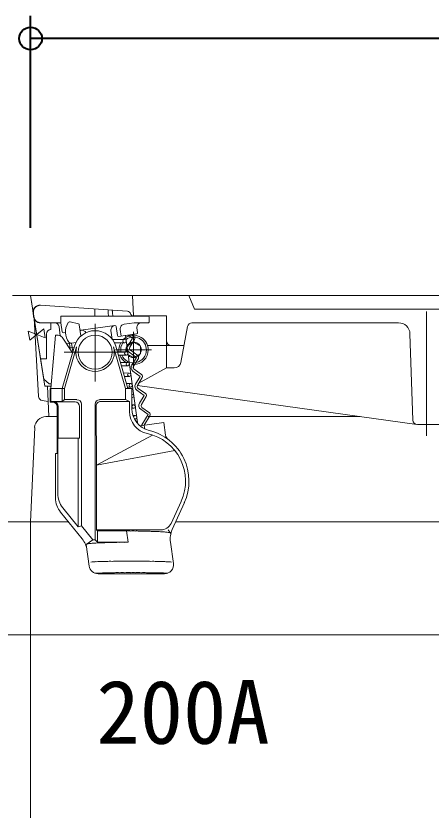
# Model space of a CAD drawing. Units: millimetres at full size, sheet at 1:20; details may follow other scales. Extents: x -5817 to 7940, y -3160 to 3160.
# Drawn here: x -2311.8 to -2128.2, y 2272.1 to 2623.3 of the extents above; entities that cross this region are included whole.
import ezdxf
from ezdxf.enums import TextEntityAlignment as Align

# ---------------------------------------------------------------- set-up
doc = ezdxf.new("R2010")
doc.units = ezdxf.units.MM
doc.header["$LTSCALE"] = 20
doc.header["$PDMODE"] = 32
doc.header["$PDSIZE"] = 10
for name, color, linetype, lineweight in [('0-7_TEMP01', 3, 'Continuous', 18), ('0-9_躯体', 7, 'Continuous', 9), ('0-E_寸法', 1, 'Continuous', 40)]:
    doc.layers.add(name, color=color, linetype=linetype, lineweight=lineweight)
doc.layers.add('0-F_注釈', color=1, linetype='Continuous')
doc.styles.add('ＭＳ ゴシック', font='')
doc.styles.get('ＭＳ ゴシック').set_extended_font_data('MS Gothic')

msp = doc.modelspace()

# ---------------------------------------------------------------- linework, layer by layer
at = {"layer": '0-7_TEMP01'}
for p, q in [((-2130.25, 2492.65), (-2130.25, 2437.65)), ((-2276.75, 2487.14), (-2276.75, 2461.64)), ((-2259.75, 2483.64), (-2259.75, 2467.65)), ((-2290.46, 2474.64), (-2263.3, 2474.64)), ((-2267.75, 2475.64), (-2251.75, 2475.64))]:
    msp.add_line(p, q, dxfattribs=at)
at = {"layer": '0-9_躯体'}
for p, q in [((-2313.25, 2499.64), (-1797.25, 2499.64)), ((-1805.25, 2499.64), (-2305.25, 2499.64)), ((-2298.91, 2459.65), (-2305.25, 2499.64)), ((-2299.39, 2462.65), (-2305.25, 2499.64)), ((-2260.25, 2499.64), (-2259.75, 2490.65)), ((-2235.25, 2499.64), (-2232.75, 2493.65)), ((-2262.43, 2492.72), (-2301, 2495.39)), ((-1892.75, 2493.65), (-2232.75, 2493.65)), ((-2303.93, 2490.22), (-2304.18, 2491.99)), ((-2303.78, 2490.22), (-2304.02, 2491.97)), ((-2253.18, 2490.64), (-2291.88, 2490.64)), ((-2291.88, 2490.64), (-2291.88, 2487.64)), ((-2276.89, 2492.22), (-2276.86, 2492.61)), ((-2276.89, 2492.22), (-2276.89, 2490.64)), ((-2276.86, 2492.61), (-2276.85, 2492.88)), ((-2276.82, 2493.2), (-2276.82, 2493.34)), ((-2271.03, 2492.06), (-2271, 2492.35)), ((-2271.03, 2492.06), (-2270.89, 2490.64)), ((-2271, 2492.35), (-2270.99, 2492.53)), ((-2270.99, 2492.7), (-2270.98, 2492.85)), ((-2270.99, 2492.53), (-2270.99, 2492.7)), ((-2269.11, 2491.99), (-2268.94, 2490.64)), ((-2259.75, 2490.65), (-2245.25, 2490.65)), ((-2252.89, 2487.94), (-2252.89, 2490.34)), ((-2245.25, 2490.65), (-2245.25, 2467.65)), ((-2303.67, 2489.64), (-2301.73, 2455.07)), ((-2291.88, 2487.64), (-2300.96, 2487.64)), ((-2296.25, 2487.64), (-2296.25, 2484.65)), ((-2291.88, 2487.64), (-2291.33, 2483.66)), ((-2287.73, 2487.99), (-2284.11, 2487.21)), ((-2283.72, 2486.79), (-2283.03, 2481.88)), ((-2263.91, 2487), (-2259.45, 2487.64)), ((-2259.45, 2487.64), (-2253.18, 2487.64)), ((-2142.59, 2487.65), (-2233.94, 2487.65)), ((-2292.69, 2485.91), (-2292.12, 2481.91)), ((-2290.77, 2483.24), (-2289.88, 2483.36)), ((-2283.07, 2484.32), (-2268.02, 2486.43)), ((-2283.07, 2484.32), (-2282.87, 2484.34)), ((-2269.72, 2484.17), (-2269.19, 2480.38)), ((-2267.45, 2486.01), (-2266.9, 2482.04)), ((-2265.62, 2484.74), (-2265.2, 2481.78)), ((-2258.28, 2485.36), (-2257.98, 2483.3)), ((-2235.91, 2486), (-2238.8, 2470.1)), ((-2298.25, 2482.64), (-2298.25, 2471.64)), ((-2296.25, 2458.64), (-2294.25, 2482.14)), ((-2296.25, 2458.64), (-2294.25, 2482.14)), ((-2294.25, 2482.14), (-2293.01, 2482.14)), ((-2294.25, 2482.14), (-2293.01, 2482.14)), ((-2286.72, 2474.33), (-2291.36, 2481.26)), ((-2269.1, 2480.32), (-2263.86, 2480.27)), ((-2258.41, 2482.73), (-2266.34, 2481.61)), ((-2263.35, 2482), (-2257.95, 2443.59)), ((-2260.2, 2480.77), (-2262.29, 2477.36)), ((-2262.17, 2482.2), (-2260.2, 2480.77)), ((-2259.34, 2480.26), (-2261.44, 2476.83)), ((-2260.75, 2482.4), (-2259.61, 2481.59)), ((-2137.59, 2482.81), (-2136.31, 2444.58)), ((-2291.25, 2458.64), (-2285.88, 2477.28)), ((-2290.25, 2458.64), (-2284.91, 2477.02)), ((-2285.18, 2478.97), (-2289.45, 2478.37)), ((-2288.2, 2476.53), (-2285.99, 2476.87)), ((-2288.12, 2478.52), (-2287.78, 2476.18)), ((-2287.78, 2476.17), (-2287.88, 2476.05)), ((-2287.13, 2478.67), (-2286.59, 2474.86)), ((-2286.72, 2474.33), (-2285.88, 2477.28)), ((-2263.25, 2458.64), (-2268.59, 2477.02)), ((-2268.23, 2478.83), (-2263.65, 2478.78)), ((-2262.25, 2458.64), (-2267.62, 2477.28)), ((-2259.75, 2479.08), (-2262.75, 2477.34)), ((-2262.75, 2477.34), (-2262.75, 2474.83)), ((-2259.75, 2479.08), (-2256.75, 2477.34)), ((-2256.75, 2477.34), (-2256.75, 2473.95)), ((-2253.66, 2477.64), (-2237.67, 2477.64)), ((-2243.25, 2477.64), (-2237.43, 2477.64)), ((-2266.91, 2474.86), (-2263.09, 2474.82)), ((-2266.5, 2473.37), (-2262.89, 2473.34)), ((-2259.75, 2472.22), (-2261.76, 2473.38)), ((-2261.75, 2474.68), (-2258.48, 2472.35)), ((-2261.16, 2475.5), (-2257.9, 2473.16)), ((-2259.75, 2472.22), (-2256.75, 2473.95)), ((-2300.82, 2471.64), (-2298.25, 2471.64)), ((-2265.55, 2470.14), (-2262.43, 2470.12)), ((-2258.48, 2472.35), (-2260.57, 2468.93)), ((-2257.63, 2471.83), (-2259.72, 2468.4)), ((-2265.11, 2468.66), (-2262.23, 2468.64)), ((-2260.03, 2466.26), (-2256.76, 2463.93)), ((-2259.45, 2467.07), (-2256.18, 2464.74)), ((-2245.25, 2467.65), (-2257.65, 2460.82)), ((-2245.25, 2467.65), (-2241.75, 2467.65)), ((-2297.07, 2460.64), (-2299.39, 2462.65)), ((-2264.2, 2465.44), (-2261.78, 2465.42)), ((-2263.77, 2463.95), (-2261.57, 2463.93)), ((-2256.76, 2463.93), (-2258.86, 2460.5)), ((-2255.92, 2463.4), (-2258.01, 2459.98)), ((-2298.91, 2459.65), (-2296.13, 2459.65)), ((-2297.75, 2459.65), (-2297.25, 2446.14)), ((-2297.07, 2460.64), (-2296.06, 2460.64)), ((-2296.61, 2458.64), (-2290.25, 2458.64)), ((-2296.61, 2458.64), (-2296.61, 2452.58)), ((-2296.61, 2458.64), (-2296.61, 2452.58)), ((-2296.25, 2458.64), (-2296.25, 2452.83)), ((-2291.25, 2458.64), (-2291.25, 2452.83)), ((-2290.25, 2458.64), (-2290.25, 2453.65)), ((-2263.25, 2458.64), (-2260.49, 2458.64)), ((-2263.25, 2458.64), (-2263.25, 2453.65)), ((-2262.84, 2460.73), (-2261.11, 2460.72)), ((-2262.4, 2459.24), (-2260.9, 2459.23)), ((-2260.49, 2458.64), (-2260.49, 2449.72)), ((-2257.98, 2459.88), (-2134.59, 2442.66)), ((-2257.73, 2458.64), (-2254.47, 2456.31)), ((-2258.32, 2457.83), (-2255.05, 2455.5)), ((-2255.05, 2455.5), (-2257.14, 2452.07)), ((-2254.2, 2454.98), (-2256.29, 2451.55)), ((-2300.07, 2453.21), (-2297.5, 2452.78)), ((-2296.25, 2452.83), (-2296.61, 2452.58)), ((-2295.5, 2452.58), (-2296.61, 2452.58)), ((-2291.25, 2452.83), (-2296.25, 2452.83)), ((-2285.61, 2452.64), (-2295.25, 2452.64)), ((-2290.25, 2453.65), (-2291.25, 2452.83)), ((-2284.75, 2453.65), (-2290.25, 2453.65)), ((-2282.75, 2451.64), (-2282.75, 2397.82)), ((-2276.75, 2451.64), (-2276.75, 2391.64)), ((-2263.25, 2453.65), (-2274.75, 2453.65)), ((-2261.49, 2452.83), (-2274.25, 2452.83)), ((-2293.5, 2450.58), (-2293.5, 2429.85)), ((-2293.08, 2450.64), (-2293.08, 2436.64)), ((-2283.61, 2450.64), (-2283.61, 2436.64)), ((-2276.25, 2450.82), (-2276.13, 2424.64)), ((-2260.48, 2451.31), (-2259.79, 2451.3)), ((-2260.48, 2449.83), (-2259.59, 2449.82)), ((-2256.6, 2449.4), (-2253.34, 2447.07)), ((-2256.02, 2450.22), (-2252.76, 2447.88)), ((-2298.46, 2446.14), (-2293.48, 2446.14)), ((-2260, 2446.61), (-2259.13, 2446.61)), ((-2259.36, 2445.12), (-2258.92, 2445.11)), ((-2253.34, 2447.07), (-2256.12, 2442.52)), ((-2252.49, 2446.55), (-2255.06, 2442.33)), ((-2253.25, 2446.14), (-2159.53, 2446.14)), ((-2305.25, 2399.64), (-2303.45, 2441.36)), ((-2246.35, 2443.56), (-2256.94, 2442.08)), ((-2256.93, 2442.06), (-2255.06, 2442.33)), ((-2256.12, 2442.52), (-2256.06, 2442.2)), ((-2255.06, 2442.33), (-2254.72, 2440.66)), ((-2246.35, 2443.56), (-2245.56, 2437.98)), ((-1976.18, 2442.65), (-2134.32, 2442.65)), ((-2251.32, 2438), (-2276.13, 2424.64)), ((-2293.5, 2436.64), (-2283.61, 2436.64)), ((-2293.25, 2436.64), (-2293.25, 2412.11)), ((-2284.25, 2436.64), (-2284.25, 2397.45)), ((-2241.55, 2431.19), (-2276.13, 2424.64)), ((-2294.25, 2429.85), (-2293.5, 2429.85)), ((-2294.25, 2429.85), (-2294.25, 2410.17)), ((-2276.13, 2424.64), (-2276.13, 2396.02)), ((-2284.25, 2397.45), (-2291.02, 2405.81)), ((-2243.18, 2398.94), (-2238.71, 2408.68)), ((-2242.67, 2396.16), (-2237.26, 2408.23)), ((-2237.34, 2408.06), (-2237.3, 2408.15)), ((-2282.46, 2392.07), (-2292.02, 2403.87)), ((-2386.25, 2399.64), (-2288.69, 2399.64)), ((-2305.25, 2399.64), (-2305.25, 2349.64)), ((-2241.02, 2399.64), (-1805.25, 2399.64)), ((-2282.75, 2397.82), (-2284.25, 2397.45)), ((-2277.75, 2391.64), (-2282.75, 2397.82)), ((-2275.68, 2395.57), (-2276.13, 2396.02)), ((-2247.72, 2396.02), (-2276.13, 2396.02)), ((-2275.68, 2395.57), (-2275.68, 2390.66)), ((-2262.83, 2395.57), (-2275.68, 2395.57)), ((-2262.83, 2395.57), (-2262.12, 2390.57)), ((-2244.51, 2396.02), (-2243.36, 2394.64)), ((-2277.75, 2391.64), (-2280.68, 2389.64)), ((-2280.68, 2389.65), (-2279.33, 2380.09)), ((-2262.12, 2390.57), (-2275.57, 2390.57)), ((-2243.45, 2390.68), (-2242.12, 2381.2)), ((-2275.37, 2376.64), (-2246.09, 2376.64)), ((-2386.25, 2349.64), (-2055.25, 2349.64)), ((-2305.25, 2349.64), (-2305.25, 2149.64))]:
    msp.add_line(p, q, dxfattribs=at)
for points in [[(-2304.02, 2491.97), (-2304.04, 2492.14), (-2304.05, 2492.3), (-2304.05, 2492.45), (-2304.04, 2492.62), (-2304.03, 2492.78), (-2304, 2492.94), (-2303.97, 2493.09), (-2303.92, 2493.25), (-2303.88, 2493.4), (-2303.82, 2493.56), (-2303.75, 2493.7), (-2303.67, 2493.85), (-2303.59, 2493.99), (-2303.5, 2494.12), (-2303.41, 2494.25), (-2303.3, 2494.38), (-2303.19, 2494.5), (-2303.07, 2494.61), (-2302.95, 2494.71), (-2302.82, 2494.81), (-2302.69, 2494.9), (-2302.55, 2494.99), (-2302.41, 2495.07), (-2302.26, 2495.14), (-2302.12, 2495.19), (-2301.96, 2495.24), (-2301.81, 2495.29), (-2301.65, 2495.33), (-2301.49, 2495.36), (-2301.33, 2495.38), (-2301.17, 2495.39), (-2301.01, 2495.39), (-2300.84, 2495.38)], [(-2276.82, 2493.34), (-2276.81, 2493.46), (-2276.81, 2493.51), (-2276.81, 2493.56), (-2276.81, 2493.6), (-2276.81, 2493.63), (-2276.81, 2493.66), (-2276.81, 2493.68), (-2276.81, 2493.7), (-2276.81, 2493.71)], [(-2300.8, 2487.64), (-2300.97, 2487.64), (-2301.13, 2487.65), (-2301.28, 2487.67), (-2301.44, 2487.7), (-2301.59, 2487.74), (-2301.74, 2487.78), (-2301.9, 2487.84), (-2302.04, 2487.9), (-2302.18, 2487.97), (-2302.33, 2488.05), (-2302.46, 2488.13), (-2302.59, 2488.22), (-2302.72, 2488.32), (-2302.84, 2488.43), (-2302.95, 2488.54), (-2303.06, 2488.65), (-2303.16, 2488.77), (-2303.26, 2488.9), (-2303.34, 2489.03), (-2303.43, 2489.17), (-2303.49, 2489.31), (-2303.57, 2489.45), (-2303.62, 2489.6), (-2303.68, 2489.75), (-2303.72, 2489.91), (-2303.75, 2490.06), (-2303.78, 2490.22)], [(-2276.85, 2492.88), (-2276.83, 2493.13), (-2276.82, 2493.2)], [(-2270.98, 2492.85), (-2270.97, 2492.99), (-2270.97, 2493.05), (-2270.97, 2493.09), (-2270.97, 2493.14), (-2270.97, 2493.18), (-2270.97, 2493.22), (-2270.97, 2493.25), (-2270.97, 2493.27), (-2270.97, 2493.3), (-2270.97, 2493.31), (-2270.98, 2493.31)], [(-2269.11, 2491.99), (-2269.1, 2492.08), (-2269.1, 2492.18), (-2269.1, 2492.27), (-2269.1, 2492.36), (-2269.1, 2492.44), (-2269.11, 2492.52), (-2269.11, 2492.6), (-2269.11, 2492.67), (-2269.12, 2492.74), (-2269.13, 2492.82), (-2269.14, 2492.88), (-2269.15, 2492.93), (-2269.16, 2492.99), (-2269.17, 2493.03), (-2269.18, 2493.07), (-2269.19, 2493.11), (-2269.2, 2493.13), (-2269.22, 2493.16), (-2269.24, 2493.18), (-2269.25, 2493.18), (-2269.27, 2493.19)], [(-2263.25, 2453.65), (-2261.49, 2452.83), (-2261.49, 2448.41)], [(-2277.75, 2391.64), (-2276.75, 2391.64), (-2275.68, 2390.66)]]:
    msp.add_lwpolyline(points, dxfattribs=at)
for points in [[(-2302.55, 2482.46), (-2306.28, 2483.89), (-2305.65, 2479.95)], [(-2302.51, 2482.46), (-2298.78, 2481.03), (-2299.4, 2484.98)]]:
    msp.add_lwpolyline(points, close=True, dxfattribs=at)
for centre, radius in [((-2276.75, 2474.64), 7.5), ((-2263.76, 2479.53), 0.75), ((-2263, 2474.08), 0.75), ((-2262.33, 2469.38), 0.75), ((-2261.67, 2464.68), 0.75), ((-2261.01, 2459.97), 0.75), ((-2259.69, 2450.57), 0.75)]:
    msp.add_circle(centre, radius, dxfattribs=at)
for centre, radius, start, end in [((-2301.21, 2492.4), 3, 86.027, 187.97), ((-2300.96, 2490.64), 3, 187.97, 270), ((-2262.53, 2491.22), 1.5, 17.799, 86.027), ((-2259.68, 2492.14), 1.5, 197.799, 270), ((-2253.18, 2490.34), 0.3, 0, 90), ((-2294.67, 2485.63), 2, 8, 90), ((-2282.38, 2483.63), 7.5, 148.67, 217.811), ((-2287.94, 2487.01), 1, 77.776, 148.67), ((-2284.22, 2486.72), 0.5, 8, 77.776), ((-2263.64, 2485.03), 2, 98, 188), ((-2256.3, 2485.63), 2, 90, 188), ((-2253.18, 2487.94), 0.3, 270, 0), ((-2233.94, 2485.64), 2, 90, 169.695), ((-2142.59, 2482.64), 5, 1.909, 90), ((-2296.25, 2482.64), 2, 90, 180), ((-2290.84, 2483.73), 0.5, 188, 278), ((-2276.75, 2474.64), 9.5, 16.083, 163.917), ((-2276.75, 2474.64), 9.5, 16.083, 163.917), ((-2283.03, 2484.01), 0.3, 98, 188), ((-2282.6, 2482.36), 2, 27.333, 98), ((-2267.74, 2484.45), 2, 97.953, 188), ((-2267.95, 2485.94), 0.5, 8, 98), ((-2258.48, 2483.23), 0.5, 278, 8), ((-2293.01, 2480.15), 2, 33.755, 90), ((-2293.01, 2480.15), 2, 33.755, 90), ((-2266.41, 2482.11), 0.5, 188, 278), ((-2259.75, 2475.64), 6.5, 0, 134.446), ((-2259.75, 2475.64), 5.7, 0, 125.623), ((-2260.2, 2480.77), 1, 328.57, 54.43), ((-2243.25, 2479.64), 2, 180, 270), ((-2287.52, 2479.65), 1, 217.811, 278), ((-2276.75, 2474.64), 8.5, 163.8, 16.2), ((-2259.75, 2475.64), 6.5, 150.768, 187.002), ((-2259.75, 2475.64), 5.7, 146.362, 188.066), ((-2259.75, 2475.64), 3.44, 0, 193.678), ((-2260.58, 2476.31), 2, 148.57, 234.43), ((-2260.58, 2476.31), 1, 148.57, 234.43), ((-2259.75, 2475.64), 6.5, 200.437, 237.754), ((-2259.75, 2475.64), 5.7, 203.548, 0), ((-2259.75, 2475.64), 3.44, 221.95, 0), ((-2259.75, 2475.64), 6.5, 270, 0), ((-2258.48, 2472.35), 1, 328.57, 54.43), ((-2259.75, 2475.64), 6.5, 262.384, 270), ((-2241.75, 2470.65), 3, 270, 349.695), ((-2258.87, 2467.89), 2, 148.57, 234.43), ((-2258.87, 2467.89), 1, 148.57, 234.43), ((-2256.76, 2463.93), 1, 328.57, 54.43), ((-2257.15, 2459.45), 2, 148.57, 234.43), ((-2257.15, 2459.45), 1, 148.57, 234.43), ((-2299.74, 2455.19), 2, 183.194, 260.538), ((-2260.35, 2455.27), 0.75, 0, 101.287), ((-2260.35, 2455.27), 0.75, 259.249, 0), ((-2255.05, 2455.5), 1, 328.57, 54.43), ((-2295.5, 2450.58), 2, 0, 90), ((-2295.07, 2450.64), 2, 0, 90), ((-2285.61, 2450.64), 2, 0, 90), ((-2284.75, 2451.64), 2, 0, 90), ((-2274.75, 2451.64), 2, 90, 180), ((-2274.25, 2450.83), 2, 90, 180.273), ((-2255.44, 2451.03), 2, 148.57, 234.43), ((-2255.44, 2451.03), 1, 148.57, 234.43), ((-2251.49, 2448.41), 10, 180, 257.611), ((-2250.49, 2449.72), 10, 180, 256.403), ((-2298.46, 2441.15), 5, 90, 177.537), ((-2259.03, 2445.86), 0.75, 0, 168.093), ((-2259.03, 2445.86), 0.75, 239.403, 0), ((-2253.34, 2447.07), 1, 328.57, 54.43), ((-2134.32, 2444.64), 2, 181.909, 270), ((-2258.25, 2417.65), 21.5, 335.368, 77.611), ((-2258.25, 2417.65), 23, 335.368, 76.403), ((-2258.25, 2417.65), 23, 335.368, 76.403), ((-2242.59, 2438.4), 3, 188, 232.964), ((-2284.25, 2410.17), 10, 180, 219.017), ((-2283.25, 2412.11), 10, 180, 219.017), ((-2258.25, 2417.65), 23, 335.478, 335.835), ((-2247.72, 2401.02), 5, 270, 335.368), ((-2261.92, 2376.27), 19.32, 87.0399, 92.6893), ((-2260.12, 2376.44), 19.14, 86.7672, 92.4166), ((-2258.34, 2376.78), 18.79, 86.4873, 92.1367), ((-2256.6, 2377.3), 18.24, 86.1925, 91.8418), ((-2254.92, 2377.98), 17.52, 85.8774, 91.5268), ((-2253.32, 2378.83), 16.64, 85.5313, 91.1806), ((-2251.81, 2379.82), 15.59, 85.1418, 90.7912), ((-2250.4, 2380.97), 14.38, 84.6919, 90.3413), ((-2249.11, 2382.25), 13.05, 84.1547, 89.804), ((-2247.96, 2383.64), 11.59, 83.4875, 89.1369), ((-2233.55, 2392.07), 10, 155.835, 188), ((-2290.23, 2385.77), 10, 8, 39.017), ((-2246.94, 2385.15), 10.01, 82.6183, 88.2676), ((-2246.09, 2386.75), 8.34, 81.4081, 87.0575), ((-2245.39, 2388.42), 6.6, 79.5786, 85.2279), ((-2244.87, 2390.15), 4.8, 76.3917, 82.0411), ((-2244.5, 2391.93), 3, 69.3541, 75.0034), ((-2244.33, 2393.73), 1.32, 43.0396, 48.6889), ((-2244.3, 2395.39), 1.21, 319.2614, 319.4335), ((-2244.3, 2395.49), 1.28, 315.5435, 315.7157), ((-2244.29, 2395.28), 1.14, 323.8496, 324.0217), ((-2244.3, 2395.22), 1.11, 326.6525, 326.8246), ((-2244.3, 2395.17), 1.08, 328.8597, 329.0318), ((-2244.3, 2395.44), 1.25, 317.8248, 317.9969), ((-2244.3, 2395.32), 1.18, 322.1671, 322.3392), ((-2244.28, 2394.72), 0.92, 354.9442, 355.1163), ((-2244.28, 2394.83), 0.94, 347.6492, 347.8213), ((-2244.28, 2394.99), 0.99, 338.0052, 338.1773), ((-2244.29, 2394.94), 0.98, 340.9263, 341.0984), ((-2244.29, 2394.89), 0.965, 343.7247, 343.8968), ((-2244.28, 2395.1), 1.04, 331.8738, 332.0459), ((-2244.29, 2395.05), 1.02, 334.5942, 334.7664), ((-2244.28, 2394.67), 0.93, 358.0663, 358.2385), ((-2244.28, 2394.78), 0.94, 350.7516, 350.9237), ((-2279.7, 2388.78), 1.3, 132.5353, 138.1352), ((-2279.74, 2388.97), 1.17, 142.138, 142.3684), ((-2279.74, 2389.05), 1.12, 145.4548, 145.6852), ((-2278.83, 2389.6), 1.84, 177.5474, 177.6136), ((-2279.74, 2389.11), 1.08, 148.3806, 148.6109), ((-2279.75, 2389.19), 1.04, 152.0304, 152.2607), ((-2278.83, 2389.59), 1.84, 177.5474, 177.6136), ((-2278.86, 2389.64), 1.81, 179.1484, 179.2147), ((-2278.83, 2389.64), 1.84, 179.16, 179.2262), ((-2278.83, 2388.8), 2.04, 154.8176, 154.8838), ((-2278.83, 2389.69), 1.84, 180.7738, 180.84), ((-2278.83, 2389.72), 1.84, 181.5804, 181.6467), ((-2279.74, 2389.25), 1.01, 155.5803, 155.8106), ((-2279.74, 2389.33), 0.985, 159.9388, 160.1692), ((-2278.83, 2389.74), 1.84, 182.3864, 182.4526), ((-2278.83, 2389.76), 1.84, 183.1914, 183.2576), ((-2278.83, 2389.76), 1.84, 183.1914, 183.2576), ((-2278.8, 2389.79), 1.88, 183.9394, 184.0056), ((-2278.83, 2389.81), 1.85, 184.7973, 184.8635), ((-2278.83, 2389.84), 1.85, 185.5976, 185.6638), ((-2279.74, 2389.46), 0.945, 168.0428, 168.2731), ((-2279.75, 2389.55), 0.93, 172.9874, 173.2177), ((-2279.75, 2389.62), 0.925, 177.5758, 177.8061), ((-2278.83, 2389.86), 1.85, 186.3956, 186.4619), ((-2278.8, 2389.86), 1.88, 186.3071, 186.3733), ((-2278.83, 2389.91), 1.86, 187.984, 188.0502), ((-2279.73, 2388.91), 1.22, 139.6278, 139.8581), ((-2279.73, 2388.82), 1.26, 136.794, 137.0243), ((-2279.74, 2389.4), 0.96, 164.1227, 164.353), ((-2279.72, 2388.62), 1.43, 130.2266, 130.4569), ((-2279.72, 2388.68), 1.38, 132.2423, 132.4726), ((-2279.73, 2388.76), 1.31, 134.1946, 134.4249), ((-2279.72, 2388.54), 1.49, 128.1393, 128.3696), ((-2279.54, 2387.06), 2.88, 105.7104, 111.3103), ((-2279.2, 2385.36), 4.61, 98.4134, 104.0133), ((-2278.7, 2383.7), 6.33, 95.0974, 100.6972), ((-2278.04, 2382.09), 8, 93.1853, 98.7852), ((-2277.23, 2380.57), 9.6, 91.9288, 97.5287), ((-2276.27, 2379.13), 11.11, 91.0221, 96.622), ((-2275.18, 2377.78), 12.52, 90.3284, 95.9283), ((-2273.96, 2376.55), 13.81, 89.768, 95.3679), ((-2272.62, 2375.44), 14.97, 89.302, 94.9019), ((-2271.18, 2374.47), 15.98, 88.8984, 94.4983), ((-2269.66, 2373.65), 16.86, 88.5386, 94.1385), ((-2268.07, 2372.98), 17.56, 88.2132, 93.8131), ((-2266.41, 2372.47), 18.09, 87.9088, 93.5087), ((-2264.71, 2372.11), 18.46, 87.6193, 93.2192), ((-2262.99, 2371.93), 18.66, 87.3387, 92.9386), ((-2277.64, 2374.8), 7.13, 89.1499, 98.2675), ((-2276.32, 2372.23), 9.78, 87.9353, 97.0529), ((-2274.63, 2369.9), 12.17, 87.2218, 96.3394), ((-2272.59, 2367.87), 14.27, 86.7332, 95.8508), ((-2270.24, 2366.18), 15.99, 86.3614, 95.479), ((-2267.67, 2364.9), 17.32, 86.0555, 95.1731), ((-2264.92, 2364.03), 18.21, 85.7868, 94.9044), ((-2262.07, 2363.62), 18.64, 85.5369, 94.6545), ((-2259.19, 2363.65), 18.6, 85.2918, 94.4094), ((-2256.35, 2364.15), 18.09, 85.0401, 94.1577), ((-2253.63, 2365.09), 17.12, 84.7662, 93.8838), ((-2251.09, 2366.45), 15.72, 84.4516, 93.5692), ((-2248.8, 2368.19), 13.93, 84.0639, 93.1815), ((-2246.81, 2370.28), 11.78, 83.5475, 92.6651), ((-2246.09, 2380.64), 4, 270, 8), ((-2245.17, 2372.65), 9.34, 82.7771, 91.8947), ((-2243.94, 2375.25), 6.66, 81.4127, 90.5303), ((-2275.37, 2380.64), 4, 188, 270), ((-2275.67, 2367.21), 9.72, 88.8042, 96.221), ((-2274.32, 2365.29), 11.7, 88.1955, 95.6123), ((-2272.73, 2363.55), 13.48, 87.7576, 95.1743), ((-2270.93, 2362.05), 15.04, 87.4176, 94.8343), ((-2268.97, 2360.77), 16.34, 87.1357, 94.5525), ((-2266.84, 2359.78), 17.38, 86.8928, 94.3096), ((-2264.61, 2359.05), 18.11, 86.6731, 94.0898), ((-2262.3, 2358.63), 18.55, 86.4671, 93.8839), ((-2259.95, 2358.5), 18.68, 86.2682, 93.6849), ((-2257.61, 2358.68), 18.5, 86.0682, 93.4849), ((-2255.32, 2359.16), 18, 85.8606, 93.2773), ((-2253.1, 2359.93), 17.21, 85.6376, 93.0543), ((-2251.01, 2360.98), 16.12, 85.3885, 92.8053), ((-2249.06, 2362.3), 14.78, 85.099, 92.5157), ((-2247.3, 2363.85), 13.18, 84.7445, 92.1612), ((-2245.76, 2365.61), 11.36, 84.2814, 91.6982)]:
    msp.add_arc(centre, radius, start, end, dxfattribs=at)
at = {"layer": '0-E_寸法'}
for p, q in [((-2305.25, 2529.64), (-2305.25, 2623.35)), ((-1805.25, 2613.35), (-2305.25, 2613.35))]:
    msp.add_line(p, q, dxfattribs=at)
msp.add_point((-2305.25, 2613.35), dxfattribs=at)

# ---------------------------------------------------------------- texts
at = {"layer": '0-F_注釈', "style": 'ＭＳ ゴシック'}
msp.add_text('200A', height=28.15, dxfattribs=at).set_placement((-2276.19, 2293.02), align=Align.BOTTOM_LEFT)

doc.saveas('drawing.dxf')
